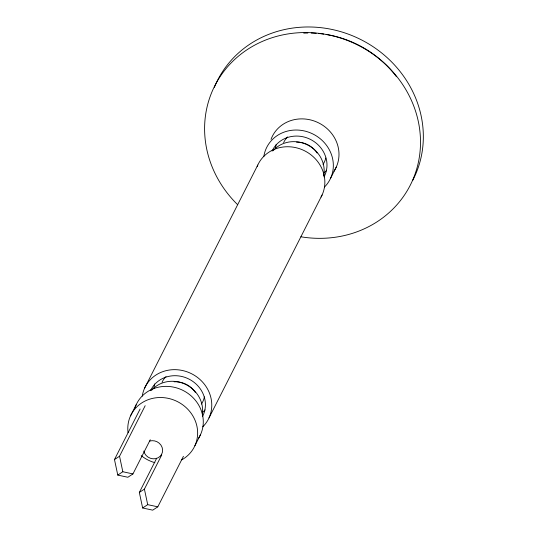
<?xml version="1.0" encoding="UTF-8"?>
<svg xmlns="http://www.w3.org/2000/svg" width="537" height="537" viewBox="0 0 537 537"><rect width="100%" height="100%" fill="white"/><g stroke="black" fill="none" stroke-linecap="round" stroke-linejoin="round"><path stroke-width="0.81" d="M130.551 415.833L136.203 404.683M144.688 387.969L257.78 165.054M150.273 439.756L132.934 473.936L127.86 477.259L117.778 475.091L114.475 459.544L140.11 409.019M114.475 459.544L119.543 456.222L145.178 405.697M183.426 456.302L157.791 506.827L152.723 510.15L142.641 507.982L139.338 492.436L156.676 458.256M139.338 492.436L144.406 489.12L161.744 454.94M194.871 445.777L200.523 434.628M209.007 417.914L322.093 194.998M330.577 178.284L336.229 167.135M117.778 475.091L122.819 471.728L132.934 473.936M142.641 507.982L147.709 504.659L157.791 506.827M144.406 489.12L147.709 504.659M119.543 456.222L122.819 471.728M135.055 407.576A35.476 32.703 26.9 0 1 182.379 390.104A35.476 32.703 26.9 0 1 198.677 438.051M128.048 432.708A35.476 32.703 26.9 0 1 153.273 398.232A35.476 32.703 26.9 0 1 194.542 419.115A35.476 32.703 26.9 0 1 181.714 459.867M154.884 462.686A35.476 32.703 26.9 0 1 141.224 455.651M257.169 166.477A35.476 32.703 26.9 0 1 303.942 150.474A35.476 32.703 26.9 0 1 321.045 197.072M142.258 396.172A35.476 32.703 26.9 0 1 191.608 373.759A35.476 32.703 26.9 0 1 202.785 426.808M149.521 441.132A9.673 8.921 26.9 0 1 162.12 447.408A9.673 8.921 26.9 0 1 155.623 458.645A9.673 8.921 26.9 0 1 143.782 451.053M151.488 390.386A29.025 26.756 26.9 0 1 185.171 384.183A29.025 26.756 26.9 0 1 202.321 414.047M150.535 390.688A29.025 26.756 26.9 0 1 188.755 378.974A29.025 26.756 26.9 0 1 202.469 416.578M205.033 409.919A29.025 26.756 26.9 0 1 202.241 412.678M153.965 388.6A29.025 26.756 26.9 0 1 154.649 383.962M162.04 382.263A22.574 20.809 26.9 0 1 166.047 376.558M204.382 396.863A22.574 20.809 26.9 0 1 201.442 404.039M174.122 381.787A22.574 20.809 26.9 0 1 195.535 392.668M273.065 150.756A29.025 26.756 26.9 0 1 307.5 144.916A29.025 26.756 26.9 0 1 323.616 175.948M271.024 139.345A35.476 32.703 26.9 0 1 318.844 122.986A35.476 32.703 26.9 0 1 333.96 171.216M326.603 170.289A29.025 26.756 26.9 0 1 323.811 173.048M275.588 148.178A29.025 26.756 26.9 0 1 276.226 144.332M237.381 204.436A109.655 101.084 26.9 0 1 261.029 41.993A109.655 101.084 26.9 0 1 418.471 122.221A109.655 101.084 26.9 0 1 300.868 236.79M214.35 87.37A109.655 101.084 26.9 0 1 357.911 38.154A109.655 101.084 26.9 0 1 412.611 180.573M283.61 142.634A22.574 20.809 26.9 0 1 287.617 136.928M325.791 157.999A22.574 20.809 26.9 0 1 323.012 164.409M303.754 33.146A103.205 95.143 26.9 0 1 307.869 33.032M311.192 33.059A103.205 95.143 26.9 0 1 316.206 33.287M318.709 33.495A103.205 95.143 26.9 0 1 323.71 34.079M326.187 34.462A103.205 95.143 26.9 0 1 396.487 76.737M263.828 156.542A35.476 32.703 26.9 0 1 313.178 134.129A35.476 32.703 26.9 0 1 324.355 187.178M272.105 151.058A29.025 26.756 26.9 0 1 310.326 139.345A29.025 26.756 26.9 0 1 324.039 176.948M296.518 142.13A22.574 20.809 26.9 0 1 317.105 153.038"/></g></svg>
